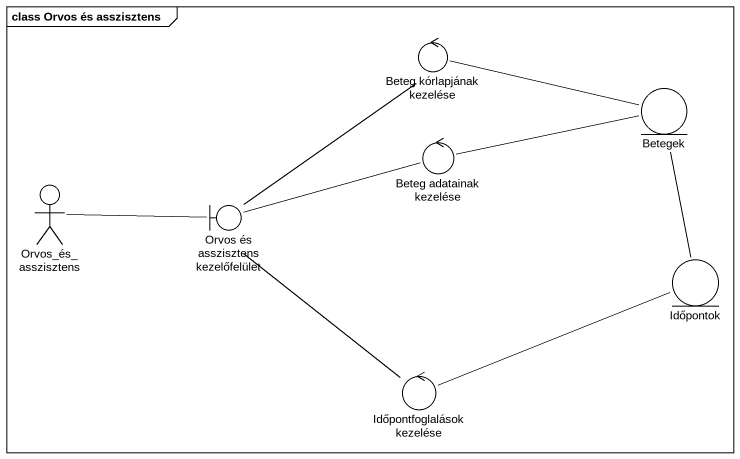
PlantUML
@startuml
mainframe class Orvos és asszisztens
control "Beteg kórlapjának kezelése" as Beteg_kórlapjának_kezelése
entity Betegek
control "Beteg adatainak kezelése" as Beteg_adatainak_kezelése
actor Orvos_és_asszisztens
boundary "Orvos és asszisztens kezelőfelület" as Orvos_és_asszisztens_2
entity Időpontok
control "Időpontfoglalások kezelése" as Időpontfoglalások_kezelése
Beteg_kórlapjának_kezelése -right- Betegek
Betegek -- Időpontok
Beteg_adatainak_kezelése -right- Betegek
Orvos_és_asszisztens -right- Orvos_és_asszisztens_2
Orvos_és_asszisztens_2 -up- Beteg_kórlapjának_kezelése
Orvos_és_asszisztens_2 -right- Beteg_adatainak_kezelése
Orvos_és_asszisztens_2 -- Időpontfoglalások_kezelése
Időpontfoglalások_kezelése -right- Időpontok
@enduml
